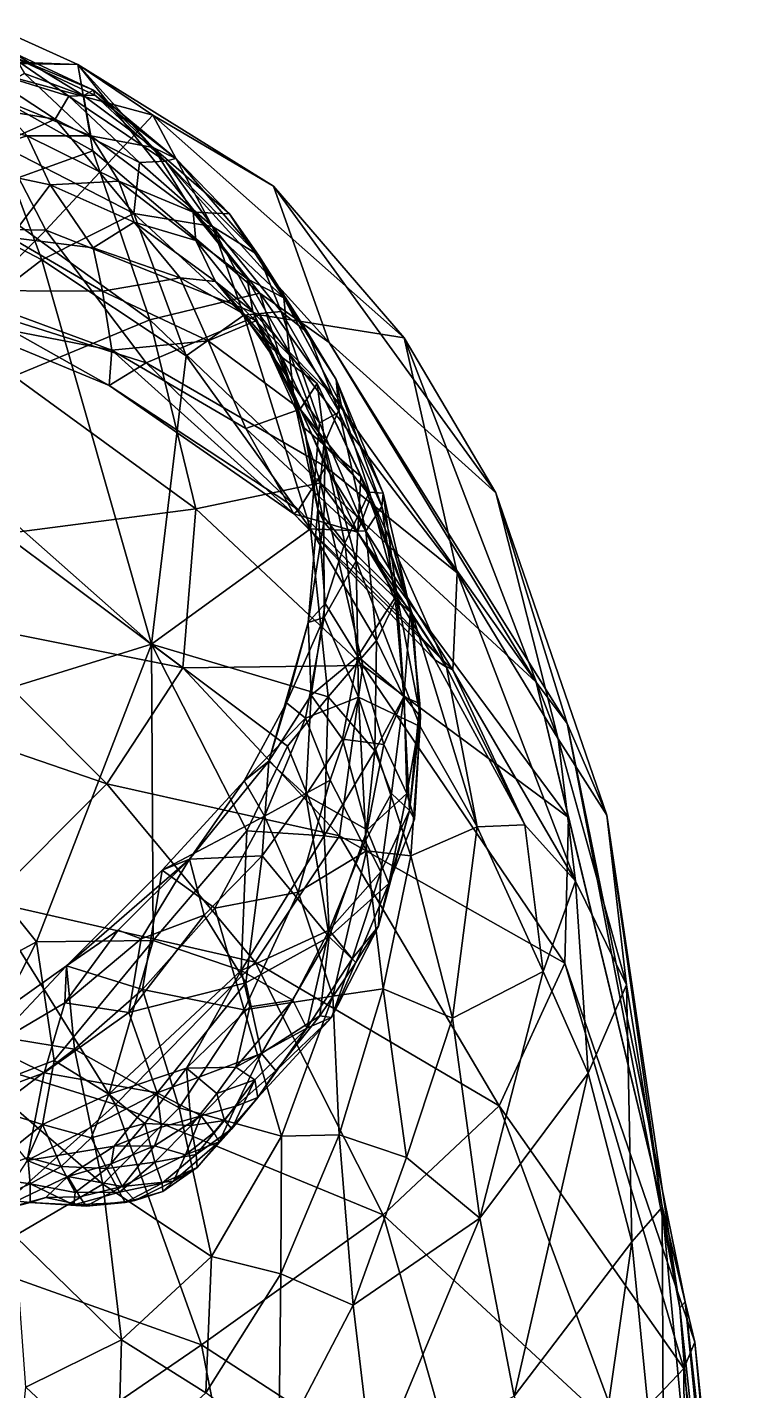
# Model space of a CAD drawing. Extents: x -1.56 to 1.56, y -5.64 to 3.99.
# Drawn here: x 0.891 to 1.415, y 2.171 to 3.162 of the extents above; entities that cross this region are included whole.
import ezdxf

# ---------------------------------------------------------------- set-up
doc = ezdxf.new("R2010")
doc.units = 0
doc.layers.add('MAMMOTH$LWO', color=1, linetype='CONTINUOUS')

msp = doc.modelspace()

# ---------------------------------------------------------------- linework, layer by layer
at = {"layer": 'MAMMOTH$LWO'}
for points in [[(0.75506, 3.21307, 3.55454), (0.9275, 3.13487, 3.71249), (0.84104, 3.136, 3.24747)], [(0.9275, 3.13487, 3.71249), (0.75506, 3.21307, 3.55454), (0.81886, 3.13887, 4.01638)], [(0.87694, 3.14211, 0.12081), (0.92093, 3.11191, 0.08622), (0.85369, 3.13254, 0.07868)], [(0.87694, 3.14211, 0.12081), (0.87982, 3.1438, 0.18789), (0.93898, 3.11613, 0.15898)], [(0.93977, 3.11252, 0.1138), (0.92093, 3.11191, 0.08622), (0.87694, 3.14211, 0.12081)], [(0.87694, 3.14211, 0.12081), (0.93898, 3.11613, 0.15898), (0.93977, 3.11252, 0.1138)], [(0.87982, 3.1438, 0.18789), (0.93166, 3.1122, 0.25289), (0.93898, 3.11613, 0.15898)], [(0.87982, 3.1438, 0.18789), (0.88865, 3.12833, 0.28364), (0.93166, 3.1122, 0.25289)], [(0.90412, 3.01449, 2.82611), (0.75221, 3.01727, 2.77108), (0.84104, 3.136, 3.24747)], [(0.81886, 3.13887, 4.01638), (0.93849, 3.0722, 4.04775), (0.9275, 3.13487, 3.71249)], [(0.81886, 3.13887, 4.01638), (0.8522, 3.04119, 4.17789), (0.93849, 3.0722, 4.04775)], [(0.85369, 3.13254, 0.07868), (0.91102, 3.0951, 0.05952), (0.82373, 3.10946, 0.04764)], [(0.84104, 3.136, 3.24747), (0.98206, 3.09806, 3.30668), (0.90412, 3.01449, 2.82611)], [(0.98206, 3.09806, 3.30668), (0.84104, 3.136, 3.24747), (0.9275, 3.13487, 3.71249)], [(0.92093, 3.11191, 0.08622), (0.91102, 3.0951, 0.05952), (0.85369, 3.13254, 0.07868)], [(0.98206, 3.09806, 3.30668), (0.9275, 3.13487, 3.71249), (1.06962, 3.0465, 3.56354)], [(1.11006, 2.93283, 3.82009), (1.06962, 3.0465, 3.56354), (0.9275, 3.13487, 3.71249)], [(0.9275, 3.13487, 3.71249), (1.05978, 2.9686, 4.04676), (1.11006, 2.93283, 3.82009)], [(0.93849, 3.0722, 4.04775), (1.05978, 2.9686, 4.04676), (0.9275, 3.13487, 3.71249)], [(0.88865, 3.12833, 0.28364), (0.86277, 3.11331, 0.38704), (0.93683, 3.08306, 0.38948)], [(0.88865, 3.12833, 0.28364), (0.93683, 3.08306, 0.38948), (0.93166, 3.1122, 0.25289)], [(0.81258, 3.10236, 0.50406), (0.89079, 3.08305, 0.51702), (0.86277, 3.11331, 0.38704)], [(0.89079, 3.08305, 0.51702), (0.93683, 3.08306, 0.38948), (0.86277, 3.11331, 0.38704)], [(0.92093, 3.11191, 0.08622), (0.97227, 3.06367, 0.07442), (0.91102, 3.0951, 0.05952)], [(0.93977, 3.11252, 0.1138), (0.99109, 3.06454, 0.10105), (0.92093, 3.11191, 0.08622)], [(0.92093, 3.11191, 0.08622), (0.99109, 3.06454, 0.10105), (0.97227, 3.06367, 0.07442)], [(0.93166, 3.1122, 0.25289), (0.98216, 3.07449, 0.23632), (0.93898, 3.11613, 0.15898)], [(0.93683, 3.08306, 0.38948), (0.98216, 3.07449, 0.23632), (0.93166, 3.1122, 0.25289)], [(0.93898, 3.11613, 0.15898), (0.99858, 3.06646, 0.14422), (0.93977, 3.11252, 0.1138)], [(0.99858, 3.06646, 0.14422), (0.93898, 3.11613, 0.15898), (0.98216, 3.07449, 0.23632)], [(0.99858, 3.06646, 0.14422), (0.99109, 3.06454, 0.10105), (0.93977, 3.11252, 0.1138)], [(0.89079, 3.08305, 0.51702), (0.81258, 3.10236, 0.50406), (0.82937, 3.06382, 0.81193)], [(0.91102, 3.0951, 0.05952), (0.86999, 3.07704, 0.03697), (0.82373, 3.10946, 0.04764)], [(0.91102, 3.0951, 0.05952), (0.96821, 3.0266, 0.05179), (0.86999, 3.07704, 0.03697)], [(0.90412, 3.01449, 2.82611), (0.98206, 3.09806, 3.30668), (1.05949, 2.95306, 2.91411)], [(0.97227, 3.06367, 0.07442), (0.96821, 3.0266, 0.05179), (0.91102, 3.0951, 0.05952)], [(1.16457, 2.93617, 3.19083), (1.05949, 2.95306, 2.91411), (0.98206, 3.09806, 3.30668)], [(0.98206, 3.09806, 3.30668), (1.06962, 3.0465, 3.56354), (1.16457, 2.93617, 3.19083)], [(0.9075, 3.04741, 0.75301), (0.89079, 3.08305, 0.51702), (0.82937, 3.06382, 0.81193)], [(0.89079, 3.08305, 0.51702), (0.95736, 3.05007, 0.52956), (0.93683, 3.08306, 0.38948)], [(0.95736, 3.05007, 0.52956), (0.89079, 3.08305, 0.51702), (0.9075, 3.04741, 0.75301)], [(0.95736, 3.05007, 0.52956), (1.01121, 3.0275, 0.38705), (0.93683, 3.08306, 0.38948)], [(0.98216, 3.07449, 0.23632), (0.93683, 3.08306, 0.38948), (1.01121, 3.0275, 0.38705)], [(0.86999, 3.07704, 0.03697), (0.90124, 2.99305, 0.02447), (0.7749, 3.05906, 0.01926)], [(0.8522, 3.04119, 4.17789), (0.97985, 2.94936, 4.21851), (0.93849, 3.0722, 4.04775)], [(0.96821, 3.0266, 0.05179), (0.90124, 2.99305, 0.02447), (0.86999, 3.07704, 0.03697)], [(0.93849, 3.0722, 4.04775), (0.97985, 2.94936, 4.21851), (1.05978, 2.9686, 4.04676)], [(0.98216, 3.07449, 0.23632), (1.03753, 3.02624, 0.20036), (0.99858, 3.06646, 0.14422)], [(1.03753, 3.02624, 0.20036), (0.98216, 3.07449, 0.23632), (1.01121, 3.0275, 0.38705)], [(0.9075, 3.04741, 0.75301), (0.82937, 3.06382, 0.81193), (0.87868, 3.00916, 1.28359)], [(1.0252, 3.01704, 0.08149), (0.96821, 3.0266, 0.05179), (0.97227, 3.06367, 0.07442)], [(1.0252, 3.01704, 0.08149), (0.97227, 3.06367, 0.07442), (0.99109, 3.06454, 0.10105)], [(0.99858, 3.06646, 0.14422), (1.05869, 2.99636, 0.13174), (0.99109, 3.06454, 0.10105)], [(1.0252, 3.01704, 0.08149), (0.99109, 3.06454, 0.10105), (1.05869, 2.99636, 0.13174)], [(1.03753, 3.02624, 0.20036), (1.05869, 2.99636, 0.13174), (0.99858, 3.06646, 0.14422)], [(0.7749, 2.89579, 0.01926), (0.7749, 3.05906, 0.01926), (0.90124, 2.99305, 0.02447)], [(0.8522, 3.04119, 4.17789), (0.8809, 2.90832, 4.3327), (0.97985, 2.94936, 4.21851)], [(0.93852, 3.00175, 1.20387), (0.9075, 3.04741, 0.75301), (0.87868, 3.00916, 1.28359)], [(0.96832, 3.0203, 0.75645), (0.95736, 3.05007, 0.52956), (0.9075, 3.04741, 0.75301)], [(0.96832, 3.0203, 0.75645), (0.9075, 3.04741, 0.75301), (0.93852, 3.00175, 1.20387)], [(1.01317, 3.00697, 0.54699), (0.95736, 3.05007, 0.52956), (0.96832, 3.0203, 0.75645)], [(0.95736, 3.05007, 0.52956), (1.01317, 3.00697, 0.54699), (1.01121, 3.0275, 0.38705)], [(1.23108, 2.82379, 3.36276), (1.16457, 2.93617, 3.19083), (1.06962, 3.0465, 3.56354)], [(1.06962, 3.0465, 3.56354), (1.11006, 2.93283, 3.82009), (1.23108, 2.82379, 3.36276)], [(0.90124, 2.99305, 0.02447), (0.96821, 3.0266, 0.05179), (1.00627, 2.92323, 0.03635)], [(1.00627, 2.92323, 0.03635), (0.96821, 3.0266, 0.05179), (1.04812, 2.95277, 0.05851)], [(1.04812, 2.95277, 0.05851), (0.96821, 3.0266, 0.05179), (1.0252, 3.01704, 0.08149)], [(1.01317, 3.00697, 0.54699), (1.05049, 2.97924, 0.43487), (1.01121, 3.0275, 0.38705)], [(1.03753, 3.02624, 0.20036), (1.01121, 3.0275, 0.38705), (1.07714, 2.96539, 0.25227)], [(1.07714, 2.96539, 0.25227), (1.01121, 3.0275, 0.38705), (1.05049, 2.97924, 0.43487)], [(1.05869, 2.99636, 0.13174), (1.03753, 3.02624, 0.20036), (1.07714, 2.96539, 0.25227)], [(0.75221, 3.01727, 2.77108), (0.90412, 3.01449, 2.82611), (0.84864, 2.95875, 2.35756)], [(0.84864, 2.95875, 2.35756), (0.90412, 3.01449, 2.82611), (0.97721, 2.91822, 2.47423)], [(1.05949, 2.95306, 2.91411), (0.97721, 2.91822, 2.47423), (0.90412, 3.01449, 2.82611)], [(1.00188, 2.97995, 1.21189), (0.96832, 3.0203, 0.75645), (0.93852, 3.00175, 1.20387)], [(1.02748, 2.9772, 0.80014), (0.96832, 3.0203, 0.75645), (1.00188, 2.97995, 1.21189)], [(1.02748, 2.9772, 0.80014), (1.01317, 3.00697, 0.54699), (0.96832, 3.0203, 0.75645)], [(1.04812, 2.95277, 0.05851), (1.0252, 3.01704, 0.08149), (1.07524, 2.9554, 0.09002)], [(1.07524, 2.9554, 0.09002), (1.0252, 3.01704, 0.08149), (1.05869, 2.99636, 0.13174)], [(0.94535, 2.97006, 1.45146), (0.87868, 3.00916, 1.28359), (0.83457, 2.97059, 1.7183)], [(0.87868, 3.00916, 1.28359), (0.94535, 2.97006, 1.45146), (0.93852, 3.00175, 1.20387)], [(1.00188, 2.97995, 1.21189), (0.93852, 3.00175, 1.20387), (0.94535, 2.97006, 1.45146)], [(1.05468, 2.95532, 0.56503), (1.01317, 3.00697, 0.54699), (1.02748, 2.9772, 0.80014)], [(1.05049, 2.97924, 0.43487), (1.01317, 3.00697, 0.54699), (1.05468, 2.95532, 0.56503)], [(0.98094, 2.71366, 0.0218), (0.7749, 2.89579, 0.01926), (0.90124, 2.99305, 0.02447)], [(0.98094, 2.71366, 0.0218), (0.90124, 2.99305, 0.02447), (1.00627, 2.92323, 0.03635)], [(1.05869, 2.99636, 0.13174), (1.07714, 2.96539, 0.25227), (1.1152, 2.90597, 0.14922)], [(1.1152, 2.90597, 0.14922), (1.09458, 2.94, 0.11541), (1.05869, 2.99636, 0.13174)], [(1.09458, 2.94, 0.11541), (1.07524, 2.9554, 0.09002), (1.05869, 2.99636, 0.13174)], [(0.94535, 2.97006, 1.45146), (1.02211, 2.93406, 1.45467), (1.00188, 2.97995, 1.21189)], [(1.05684, 2.94872, 1.22171), (1.00188, 2.97995, 1.21189), (1.02211, 2.93406, 1.45467)], [(1.05684, 2.94872, 1.22171), (1.02748, 2.9772, 0.80014), (1.00188, 2.97995, 1.21189)], [(1.07585, 2.92206, 0.98334), (1.02748, 2.9772, 0.80014), (1.05684, 2.94872, 1.22171)], [(1.07585, 2.92206, 0.98334), (1.06356, 2.93312, 0.75037), (1.02748, 2.9772, 0.80014)], [(1.06356, 2.93312, 0.75037), (1.05468, 2.95532, 0.56503), (1.02748, 2.9772, 0.80014)], [(1.05468, 2.95532, 0.56503), (1.08105, 2.92608, 0.44267), (1.05049, 2.97924, 0.43487)], [(1.07714, 2.96539, 0.25227), (1.05049, 2.97924, 0.43487), (1.08105, 2.92608, 0.44267)], [(0.95212, 2.9273, 1.74124), (0.83457, 2.97059, 1.7183), (0.83137, 2.95077, 2.02503)], [(0.83457, 2.97059, 1.7183), (0.95212, 2.9273, 1.74124), (0.94535, 2.97006, 1.45146)], [(1.02211, 2.93406, 1.45467), (0.94535, 2.97006, 1.45146), (0.95212, 2.9273, 1.74124)], [(0.97985, 2.94936, 4.21851), (1.1037, 2.83098, 4.22148), (1.05978, 2.9686, 4.04676)], [(1.26043, 2.68601, 3.95287), (1.05978, 2.9686, 4.04676), (1.1037, 2.83098, 4.22148)], [(1.11006, 2.93283, 3.82009), (1.05978, 2.9686, 4.04676), (1.26043, 2.68601, 3.95287)], [(1.07714, 2.96539, 0.25227), (1.11862, 2.88789, 0.25513), (1.1152, 2.90597, 0.14922)], [(1.07714, 2.96539, 0.25227), (1.08105, 2.92608, 0.44267), (1.11862, 2.88789, 0.25513)], [(0.9502, 2.90153, 2.04943), (0.83137, 2.95077, 2.02503), (0.84864, 2.95875, 2.35756)], [(0.84864, 2.95875, 2.35756), (0.97721, 2.91822, 2.47423), (0.9502, 2.90153, 2.04943)], [(0.97721, 2.91822, 2.47423), (1.05949, 2.95306, 2.91411), (1.10771, 2.84266, 2.60438)], [(1.09647, 2.79752, 0.04206), (1.00627, 2.92323, 0.03635), (1.04812, 2.95277, 0.05851)], [(1.1031, 2.87462, 0.06588), (1.04812, 2.95277, 0.05851), (1.07524, 2.9554, 0.09002)], [(1.09647, 2.79752, 0.04206), (1.04812, 2.95277, 0.05851), (1.1031, 2.87462, 0.06588)], [(1.08451, 2.89094, 0.58393), (1.05468, 2.95532, 0.56503), (1.06356, 2.93312, 0.75037)], [(1.08105, 2.92608, 0.44267), (1.05468, 2.95532, 0.56503), (1.08451, 2.89094, 0.58393)], [(1.20288, 2.76545, 2.72641), (1.10771, 2.84266, 2.60438), (1.05949, 2.95306, 2.91411)], [(1.05949, 2.95306, 2.91411), (1.16457, 2.93617, 3.19083), (1.20288, 2.76545, 2.72641)], [(1.11719, 2.88223, 0.095), (1.1031, 2.87462, 0.06588), (1.07524, 2.9554, 0.09002)], [(1.07524, 2.9554, 0.09002), (1.09458, 2.94, 0.11541), (1.11719, 2.88223, 0.095)], [(0.83137, 2.95077, 2.02503), (0.9502, 2.90153, 2.04943), (0.95212, 2.9273, 1.74124)], [(0.8809, 2.90832, 4.3327), (1.01325, 2.81205, 4.37252), (0.97985, 2.94936, 4.21851)], [(0.97985, 2.94936, 4.21851), (1.01325, 2.81205, 4.37252), (1.1037, 2.83098, 4.22148)], [(1.02211, 2.93406, 1.45467), (1.08895, 2.88455, 1.45888), (1.05684, 2.94872, 1.22171)], [(1.1012, 2.90303, 1.23198), (1.05684, 2.94872, 1.22171), (1.08895, 2.88455, 1.45888)], [(1.1012, 2.90303, 1.23198), (1.07585, 2.92206, 0.98334), (1.05684, 2.94872, 1.22171)], [(0.95212, 2.9273, 1.74124), (1.04946, 2.87043, 1.7169), (1.02211, 2.93406, 1.45467)], [(1.08895, 2.88455, 1.45888), (1.02211, 2.93406, 1.45467), (1.04946, 2.87043, 1.7169)], [(1.09177, 2.87096, 0.77402), (1.06356, 2.93312, 0.75037), (1.07585, 2.92206, 0.98334)], [(1.06356, 2.93312, 0.75037), (1.09177, 2.87096, 0.77402), (1.08451, 2.89094, 0.58393)], [(1.1152, 2.90597, 0.14922), (1.11719, 2.88223, 0.095), (1.09458, 2.94, 0.11541)], [(1.26043, 2.68601, 3.95287), (1.28294, 2.65612, 3.7393), (1.11006, 2.93283, 3.82009)], [(1.23108, 2.82379, 3.36276), (1.11006, 2.93283, 3.82009), (1.28294, 2.65612, 3.7393)], [(1.27634, 2.64499, 2.83394), (1.20288, 2.76545, 2.72641), (1.16457, 2.93617, 3.19083)], [(1.16457, 2.93617, 3.19083), (1.23108, 2.82379, 3.36276), (1.27634, 2.64499, 2.83394)], [(0.9502, 2.90153, 2.04943), (1.08425, 2.80833, 2.00936), (0.95212, 2.9273, 1.74124)], [(1.08425, 2.80833, 2.00936), (1.04946, 2.87043, 1.7169), (0.95212, 2.9273, 1.74124)], [(0.98094, 2.71366, 0.0218), (1.00627, 2.92323, 0.03635), (1.09647, 2.79752, 0.04206)], [(1.07585, 2.92206, 0.98334), (1.10712, 2.85791, 1.00089), (1.09177, 2.87096, 0.77402)], [(1.10712, 2.85791, 1.00089), (1.07585, 2.92206, 0.98334), (1.1012, 2.90303, 1.23198)], [(1.08451, 2.89094, 0.58393), (1.10609, 2.85865, 0.44847), (1.08105, 2.92608, 0.44267)], [(1.11862, 2.88789, 0.25513), (1.08105, 2.92608, 0.44267), (1.10609, 2.85865, 0.44847)], [(0.97721, 2.91822, 2.47423), (1.08777, 2.81134, 2.33176), (0.9502, 2.90153, 2.04943)], [(0.97721, 2.91822, 2.47423), (1.10771, 2.84266, 2.60438), (1.08777, 2.81134, 2.33176)], [(0.8809, 2.90832, 4.3327), (0.87375, 2.79387, 4.47114), (1.01325, 2.81205, 4.37252)], [(1.08895, 2.88455, 1.45888), (1.14035, 2.82067, 1.46629), (1.1012, 2.90303, 1.23198)], [(1.13291, 2.83556, 1.24055), (1.1012, 2.90303, 1.23198), (1.14035, 2.82067, 1.46629)], [(1.1012, 2.90303, 1.23198), (1.13291, 2.83556, 1.24055), (1.10712, 2.85791, 1.00089)], [(1.14819, 2.81378, 0.1062), (1.1152, 2.90597, 0.14922), (1.1492, 2.82347, 0.17547)], [(1.14819, 2.81378, 0.1062), (1.11719, 2.88223, 0.095), (1.1152, 2.90597, 0.14922)], [(1.1152, 2.90597, 0.14922), (1.11862, 2.88789, 0.25513), (1.1492, 2.82347, 0.17547)], [(0.98094, 2.71366, 0.0218), (0.7749, 2.65001, 0.01926), (0.7749, 2.89579, 0.01926)], [(1.08777, 2.81134, 2.33176), (1.08425, 2.80833, 2.00936), (0.9502, 2.90153, 2.04943)], [(1.04946, 2.87043, 1.7169), (1.13051, 2.79512, 1.72446), (1.08895, 2.88455, 1.45888)], [(1.10167, 2.81153, 0.60052), (1.08451, 2.89094, 0.58393), (1.09177, 2.87096, 0.77402)], [(1.10609, 2.85865, 0.44847), (1.08451, 2.89094, 0.58393), (1.10167, 2.81153, 0.60052)], [(1.14035, 2.82067, 1.46629), (1.08895, 2.88455, 1.45888), (1.13051, 2.79512, 1.72446)], [(1.11862, 2.88789, 0.25513), (1.10609, 2.85865, 0.44847), (1.13926, 2.82427, 0.28027)], [(1.11862, 2.88789, 0.25513), (1.13926, 2.82427, 0.28027), (1.1492, 2.82347, 0.17547)], [(1.1031, 2.87462, 0.06588), (1.13664, 2.79574, 0.066), (1.09647, 2.79752, 0.04206)], [(1.1031, 2.87462, 0.06588), (1.11719, 2.88223, 0.095), (1.13664, 2.79574, 0.066)], [(1.14819, 2.81378, 0.1062), (1.13664, 2.79574, 0.066), (1.11719, 2.88223, 0.095)], [(1.13051, 2.79512, 1.72446), (1.04946, 2.87043, 1.7169), (1.08425, 2.80833, 2.00936)], [(1.10616, 2.8026, 0.79455), (1.09177, 2.87096, 0.77402), (1.10712, 2.85791, 1.00089)], [(1.09177, 2.87096, 0.77402), (1.10616, 2.8026, 0.79455), (1.10167, 2.81153, 0.60052)], [(1.10167, 2.81153, 0.60052), (1.12149, 2.78705, 0.43614), (1.10609, 2.85865, 0.44847)], [(1.10609, 2.85865, 0.44847), (1.12149, 2.78705, 0.43614), (1.13926, 2.82427, 0.28027)], [(1.10712, 2.85791, 1.00089), (1.12966, 2.77416, 1.08135), (1.10616, 2.8026, 0.79455)], [(1.12966, 2.77416, 1.08135), (1.10712, 2.85791, 1.00089), (1.13291, 2.83556, 1.24055)], [(1.19985, 2.69477, 2.31563), (1.08777, 2.81134, 2.33176), (1.10771, 2.84266, 2.60438)], [(1.10771, 2.84266, 2.60438), (1.20288, 2.76545, 2.72641), (1.19985, 2.69477, 2.31563)], [(1.12966, 2.77416, 1.08135), (1.13291, 2.83556, 1.24055), (1.17044, 2.73528, 1.47295)], [(1.17044, 2.73528, 1.47295), (1.13291, 2.83556, 1.24055), (1.14035, 2.82067, 1.46629)], [(1.01325, 2.81205, 4.37252), (1.13436, 2.69823, 4.38658), (1.1037, 2.83098, 4.22148)], [(1.28376, 2.58772, 4.11682), (1.1037, 2.83098, 4.22148), (1.13436, 2.69823, 4.38658)], [(1.1037, 2.83098, 4.22148), (1.28376, 2.58772, 4.11682), (1.26043, 2.68601, 3.95287)], [(1.12149, 2.78705, 0.43614), (1.15914, 2.74969, 0.25346), (1.13926, 2.82427, 0.28027)], [(1.1492, 2.82347, 0.17547), (1.13926, 2.82427, 0.28027), (1.15914, 2.74969, 0.25346)], [(1.16911, 2.73797, 0.13305), (1.14819, 2.81378, 0.1062), (1.1492, 2.82347, 0.17547)], [(1.16911, 2.73797, 0.13305), (1.1492, 2.82347, 0.17547), (1.15914, 2.74969, 0.25346)], [(1.28294, 2.65612, 3.7393), (1.31171, 2.58957, 3.32961), (1.23108, 2.82379, 3.36276)], [(1.27634, 2.64499, 2.83394), (1.23108, 2.82379, 3.36276), (1.31171, 2.58957, 3.32961)], [(1.13051, 2.79512, 1.72446), (1.19522, 2.69711, 1.72316), (1.14035, 2.82067, 1.46629)], [(1.13664, 2.79574, 0.066), (1.14819, 2.81378, 0.1062), (1.15818, 2.74507, 0.07924)], [(1.17044, 2.73528, 1.47295), (1.14035, 2.82067, 1.46629), (1.19522, 2.69711, 1.72316)], [(1.16911, 2.73797, 0.13305), (1.15818, 2.74507, 0.07924), (1.14819, 2.81378, 0.1062)], [(0.87375, 2.79387, 4.47114), (1.00366, 2.69645, 4.51611), (1.01325, 2.81205, 4.37252)], [(1.01325, 2.81205, 4.37252), (1.00366, 2.69645, 4.51611), (1.13436, 2.69823, 4.38658)], [(1.08777, 2.81134, 2.33176), (1.19985, 2.69477, 2.31563), (1.08425, 2.80833, 2.00936)], [(1.08425, 2.80833, 2.00936), (1.18668, 2.70239, 2.00208), (1.13051, 2.79512, 1.72446)], [(1.19985, 2.69477, 2.31563), (1.18668, 2.70239, 2.00208), (1.08425, 2.80833, 2.00936)], [(1.09472, 2.72949, 0.62999), (1.10167, 2.81153, 0.60052), (1.10616, 2.8026, 0.79455)], [(1.10708, 2.74324, 0.52642), (1.10167, 2.81153, 0.60052), (1.09472, 2.72949, 0.62999)], [(1.12149, 2.78705, 0.43614), (1.10167, 2.81153, 0.60052), (1.10708, 2.74324, 0.52642)], [(0.87375, 2.79387, 4.47114), (0.8297, 2.73129, 4.58878), (1.00366, 2.69645, 4.51611)], [(1.10935, 2.67552, 0.03543), (0.98094, 2.71366, 0.0218), (1.09647, 2.79752, 0.04206)], [(1.10616, 2.8026, 0.79455), (1.10645, 2.73314, 0.81835), (1.09472, 2.72949, 0.62999)], [(1.10935, 2.67552, 0.03543), (1.09647, 2.79752, 0.04206), (1.14434, 2.71644, 0.05372)], [(1.09647, 2.79752, 0.04206), (1.13664, 2.79574, 0.066), (1.14434, 2.71644, 0.05372)], [(1.10645, 2.73314, 0.81835), (1.10616, 2.8026, 0.79455), (1.12966, 2.77416, 1.08135)], [(1.19522, 2.69711, 1.72316), (1.13051, 2.79512, 1.72446), (1.18668, 2.70239, 2.00208)], [(1.14434, 2.71644, 0.05372), (1.13664, 2.79574, 0.066), (1.15818, 2.74507, 0.07924)], [(1.12149, 2.78705, 0.43614), (1.10708, 2.74324, 0.52642), (1.13086, 2.70476, 0.40589)], [(1.12149, 2.78705, 0.43614), (1.13086, 2.70476, 0.40589), (1.15914, 2.74969, 0.25346)], [(1.12966, 2.77416, 1.08135), (1.13134, 2.6753, 1.11371), (1.10645, 2.73314, 0.81835)], [(1.17617, 2.65387, 1.47441), (1.12966, 2.77416, 1.08135), (1.17044, 2.73528, 1.47295)], [(1.13134, 2.6753, 1.11371), (1.12966, 2.77416, 1.08135), (1.17617, 2.65387, 1.47441)], [(1.28901, 2.54148, 2.32798), (1.19985, 2.69477, 2.31563), (1.20288, 2.76545, 2.72641)], [(1.20288, 2.76545, 2.72641), (1.27634, 2.64499, 2.83394), (1.28901, 2.54148, 2.32798)], [(1.13086, 2.70476, 0.40589), (1.16449, 2.67553, 0.28459), (1.15914, 2.74969, 0.25346)], [(1.16431, 2.67555, 0.08563), (1.14434, 2.71644, 0.05372), (1.15818, 2.74507, 0.07924)], [(1.15818, 2.74507, 0.07924), (1.16911, 2.73797, 0.13305), (1.16431, 2.67555, 0.08563)], [(1.17639, 2.66102, 0.19296), (1.16911, 2.73797, 0.13305), (1.15914, 2.74969, 0.25346)], [(1.16449, 2.67553, 0.28459), (1.17639, 2.66102, 0.19296), (1.15914, 2.74969, 0.25346)], [(1.10708, 2.74324, 0.52642), (1.09472, 2.72949, 0.62999), (1.09687, 2.67671, 0.52192)], [(1.10708, 2.74324, 0.52642), (1.09687, 2.67671, 0.52192), (1.13086, 2.70476, 0.40589)], [(1.16911, 2.73797, 0.13305), (1.17592, 2.67053, 0.13272), (1.16431, 2.67555, 0.08563)], [(1.16911, 2.73797, 0.13305), (1.17639, 2.66102, 0.19296), (1.17592, 2.67053, 0.13272)], [(1.21744, 2.5811, 1.72817), (1.17044, 2.73528, 1.47295), (1.19522, 2.69711, 1.72316)], [(1.17617, 2.65387, 1.47441), (1.17044, 2.73528, 1.47295), (1.21744, 2.5811, 1.72817)], [(0.94866, 2.61224, 4.63265), (0.8297, 2.73129, 4.58878), (0.7628, 2.67584, 4.68062)], [(0.8297, 2.73129, 4.58878), (0.94866, 2.61224, 4.63265), (1.00366, 2.69645, 4.51611)], [(1.06619, 2.62872, 0.57154), (1.09472, 2.72949, 0.62999), (1.07905, 2.67112, 0.65528)], [(1.09687, 2.67671, 0.52192), (1.09472, 2.72949, 0.62999), (1.06619, 2.62872, 0.57154)], [(1.07905, 2.67112, 0.65528), (1.09472, 2.72949, 0.62999), (1.10645, 2.73314, 0.81835)], [(1.10645, 2.73314, 0.81835), (1.09285, 2.66, 0.83876), (1.07905, 2.67112, 0.65528)], [(1.09285, 2.66, 0.83876), (1.10645, 2.73314, 0.81835), (1.13134, 2.6753, 1.11371)], [(1.10935, 2.67552, 0.03543), (1.14434, 2.71644, 0.05372), (1.14319, 2.63618, 0.05349)], [(1.14319, 2.63618, 0.05349), (1.14434, 2.71644, 0.05372), (1.16431, 2.67555, 0.08563)], [(0.7749, 2.65001, 0.01926), (0.98094, 2.71366, 0.0218), (0.89736, 2.49761, 0.01801)], [(0.98094, 2.71366, 0.0218), (0.98215, 2.49854, 0.02223), (0.89736, 2.49761, 0.01801)], [(1.07969, 2.63969, 0.02732), (0.98094, 2.71366, 0.0218), (1.10935, 2.67552, 0.03543)], [(0.98094, 2.71366, 0.0218), (1.0503, 2.57818, 0.02665), (0.98215, 2.49854, 0.02223)], [(0.98094, 2.71366, 0.0218), (1.07969, 2.63969, 0.02732), (1.0503, 2.57818, 0.02665)], [(1.09687, 2.67671, 0.52192), (1.11977, 2.64461, 0.42893), (1.13086, 2.70476, 0.40589)], [(1.13086, 2.70476, 0.40589), (1.11977, 2.64461, 0.42893), (1.14968, 2.64075, 0.3411)], [(1.13086, 2.70476, 0.40589), (1.14968, 2.64075, 0.3411), (1.16449, 2.67553, 0.28459)], [(1.00366, 2.69645, 4.51611), (0.94866, 2.61224, 4.63265), (1.11752, 2.57453, 4.53363)], [(1.00366, 2.69645, 4.51611), (1.11752, 2.57453, 4.53363), (1.13436, 2.69823, 4.38658)], [(1.28119, 2.48211, 4.29823), (1.13436, 2.69823, 4.38658), (1.11752, 2.57453, 4.53363)], [(1.13436, 2.69823, 4.38658), (1.28119, 2.48211, 4.29823), (1.28376, 2.58772, 4.11682)], [(1.18668, 2.70239, 2.00208), (1.25224, 2.58238, 2.00761), (1.19522, 2.69711, 1.72316)], [(1.25224, 2.58238, 2.00761), (1.18668, 2.70239, 2.00208), (1.19985, 2.69477, 2.31563)], [(1.21744, 2.5811, 1.72817), (1.19522, 2.69711, 1.72316), (1.25224, 2.58238, 2.00761)], [(1.19985, 2.69477, 2.31563), (1.28901, 2.54148, 2.32798), (1.25224, 2.58238, 2.00761)], [(1.36849, 2.23595, 3.80801), (1.26043, 2.68601, 3.95287), (1.28376, 2.58772, 4.11682)], [(1.28294, 2.65612, 3.7393), (1.26043, 2.68601, 3.95287), (1.36849, 2.23595, 3.80801)], [(0.7628, 2.67584, 4.68062), (0.8631, 2.52687, 4.74046), (0.94866, 2.61224, 4.63265)], [(1.06619, 2.62872, 0.57154), (1.09299, 2.60396, 0.46773), (1.09687, 2.67671, 0.52192)], [(1.10633, 2.57458, 0.04003), (1.07969, 2.63969, 0.02732), (1.10935, 2.67552, 0.03543)], [(1.13134, 2.6753, 1.11371), (1.1107, 2.61493, 1.04971), (1.09285, 2.66, 0.83876)], [(1.09687, 2.67671, 0.52192), (1.09299, 2.60396, 0.46773), (1.11977, 2.64461, 0.42893)], [(1.10633, 2.57458, 0.04003), (1.10935, 2.67552, 0.03543), (1.14319, 2.63618, 0.05349)], [(1.13134, 2.6753, 1.11371), (1.13706, 2.56367, 1.27836), (1.1107, 2.61493, 1.04971)], [(1.16935, 2.56004, 1.49219), (1.13134, 2.6753, 1.11371), (1.17617, 2.65387, 1.47441)], [(1.13706, 2.56367, 1.27836), (1.13134, 2.6753, 1.11371), (1.16935, 2.56004, 1.49219)], [(1.15521, 2.6052, 0.08129), (1.14319, 2.63618, 0.05349), (1.16431, 2.67555, 0.08563)], [(1.14968, 2.64075, 0.3411), (1.16644, 2.6053, 0.25805), (1.16449, 2.67553, 0.28459)], [(1.15521, 2.6052, 0.08129), (1.16431, 2.67555, 0.08563), (1.16829, 2.59281, 0.14156)], [(1.16829, 2.59281, 0.14156), (1.16431, 2.67555, 0.08563), (1.17592, 2.67053, 0.13272)], [(1.16449, 2.67553, 0.28459), (1.16644, 2.6053, 0.25805), (1.17639, 2.66102, 0.19296)], [(1.04833, 2.61441, 0.6655), (1.07905, 2.67112, 0.65528), (1.09285, 2.66, 0.83876)], [(1.07905, 2.67112, 0.65528), (1.04833, 2.61441, 0.6655), (1.06619, 2.62872, 0.57154)], [(1.16829, 2.59281, 0.14156), (1.17592, 2.67053, 0.13272), (1.17639, 2.66102, 0.19296)], [(1.09285, 2.66, 0.83876), (1.06303, 2.58881, 0.86148), (1.04833, 2.61441, 0.6655)], [(1.06303, 2.58881, 0.86148), (1.09285, 2.66, 0.83876), (1.1107, 2.61493, 1.04971)], [(1.17639, 2.66102, 0.19296), (1.16644, 2.6053, 0.25805), (1.17207, 2.58657, 0.20112)], [(1.17207, 2.58657, 0.20112), (1.16829, 2.59281, 0.14156), (1.17639, 2.66102, 0.19296)], [(1.36849, 2.23595, 3.80801), (1.36467, 2.2316, 3.62824), (1.28294, 2.65612, 3.7393)], [(1.31171, 2.58957, 3.32961), (1.28294, 2.65612, 3.7393), (1.36467, 2.2316, 3.62824)], [(0.81598, 2.45351, 0.01926), (0.7749, 2.65001, 0.01926), (0.89736, 2.49761, 0.01801)], [(1.11977, 2.64461, 0.42893), (1.09299, 2.60396, 0.46773), (1.13761, 2.5788, 0.3308)], [(1.11977, 2.64461, 0.42893), (1.13761, 2.5788, 0.3308), (1.14968, 2.64075, 0.3411)], [(1.16935, 2.56004, 1.49219), (1.17617, 2.65387, 1.47441), (1.21744, 2.5811, 1.72817)], [(1.28901, 2.54148, 2.32798), (1.27634, 2.64499, 2.83394), (1.32585, 2.46635, 2.81187)], [(1.31171, 2.58957, 3.32961), (1.32585, 2.46635, 2.81187), (1.27634, 2.64499, 2.83394)], [(1.0503, 2.57818, 0.02665), (1.07969, 2.63969, 0.02732), (1.10633, 2.57458, 0.04003)], [(1.10633, 2.57458, 0.04003), (1.14319, 2.63618, 0.05349), (1.13606, 2.57068, 0.06249)], [(1.13606, 2.57068, 0.06249), (1.14319, 2.63618, 0.05349), (1.15521, 2.6052, 0.08129)], [(1.13761, 2.5788, 0.3308), (1.16644, 2.6053, 0.25805), (1.14968, 2.64075, 0.3411)], [(1.06133, 2.56, 0.48625), (1.06619, 2.62872, 0.57154), (1.00856, 2.55753, 0.58765)], [(1.06619, 2.62872, 0.57154), (1.04833, 2.61441, 0.6655), (1.00856, 2.55753, 0.58765)], [(1.06619, 2.62872, 0.57154), (1.06133, 2.56, 0.48625), (1.09299, 2.60396, 0.46773)], [(1.1107, 2.61493, 1.04971), (1.08746, 2.53363, 1.08523), (1.06303, 2.58881, 0.86148)], [(1.08746, 2.53363, 1.08523), (1.1107, 2.61493, 1.04971), (1.13706, 2.56367, 1.27836)], [(1.05637, 2.48283, 4.65616), (0.94866, 2.61224, 4.63265), (0.8631, 2.52687, 4.74046)], [(0.94866, 2.61224, 4.63265), (1.05637, 2.48283, 4.65616), (1.11752, 2.57453, 4.53363)], [(0.98866, 2.54966, 0.70327), (1.04833, 2.61441, 0.6655), (1.06303, 2.58881, 0.86148)], [(1.00856, 2.55753, 0.58765), (1.04833, 2.61441, 0.6655), (0.98866, 2.54966, 0.70327)], [(1.13606, 2.57068, 0.06249), (1.15521, 2.6052, 0.08129), (1.14751, 2.54837, 0.09794)], [(1.13761, 2.5788, 0.3308), (1.15342, 2.53979, 0.22503), (1.16644, 2.6053, 0.25805)], [(1.15521, 2.6052, 0.08129), (1.16829, 2.59281, 0.14156), (1.14751, 2.54837, 0.09794)], [(1.16644, 2.6053, 0.25805), (1.15342, 2.53979, 0.22503), (1.17207, 2.58657, 0.20112)], [(1.09299, 2.60396, 0.46773), (1.06133, 2.56, 0.48625), (1.1101, 2.50108, 0.31208)], [(1.09299, 2.60396, 0.46773), (1.1101, 2.50108, 0.31208), (1.13761, 2.5788, 0.3308)], [(1.06303, 2.58881, 0.86148), (1.02706, 2.52195, 0.89889), (0.98866, 2.54966, 0.70327)], [(1.02706, 2.52195, 0.89889), (1.06303, 2.58881, 0.86148), (1.08746, 2.53363, 1.08523)], [(1.14751, 2.54837, 0.09794), (1.16829, 2.59281, 0.14156), (1.14588, 2.50889, 0.16086)], [(1.14588, 2.50889, 0.16086), (1.16829, 2.59281, 0.14156), (1.15342, 2.53979, 0.22503)], [(1.15342, 2.53979, 0.22503), (1.16829, 2.59281, 0.14156), (1.17207, 2.58657, 0.20112)], [(1.37554, 2.20655, 3.94754), (1.28376, 2.58772, 4.11682), (1.28119, 2.48211, 4.29823)], [(1.28376, 2.58772, 4.11682), (1.37554, 2.20655, 3.94754), (1.36849, 2.23595, 3.80801)], [(1.36467, 2.2316, 3.62824), (1.35182, 2.30471, 3.28452), (1.31171, 2.58957, 3.32961)], [(1.32585, 2.46635, 2.81187), (1.31171, 2.58957, 3.32961), (1.35182, 2.30471, 3.28452)], [(0.98215, 2.49854, 0.02223), (1.0503, 2.57818, 0.02665), (1.0462, 2.4767, 0.03412)], [(1.0462, 2.4767, 0.03412), (1.0503, 2.57818, 0.02665), (1.10633, 2.57458, 0.04003)], [(1.13761, 2.5788, 0.3308), (1.1101, 2.50108, 0.31208), (1.15342, 2.53979, 0.22503)], [(1.19949, 2.44209, 1.75314), (1.16935, 2.56004, 1.49219), (1.21744, 2.5811, 1.72817)], [(1.19949, 2.44209, 1.75314), (1.21744, 2.5811, 1.72817), (1.26544, 2.47589, 2.01334)], [(1.26544, 2.47589, 2.01334), (1.21744, 2.5811, 1.72817), (1.25224, 2.58238, 2.00761)], [(1.26544, 2.47589, 2.01334), (1.25224, 2.58238, 2.00761), (1.28901, 2.54148, 2.32798)], [(1.0462, 2.4767, 0.03412), (1.10633, 2.57458, 0.04003), (1.11, 2.50586, 0.06576)], [(1.23354, 2.37826, 4.48241), (1.11752, 2.57453, 4.53363), (1.05637, 2.48283, 4.65616)], [(1.11, 2.50586, 0.06576), (1.10633, 2.57458, 0.04003), (1.13606, 2.57068, 0.06249)], [(1.11, 2.50586, 0.06576), (1.13606, 2.57068, 0.06249), (1.14751, 2.54837, 0.09794)], [(1.11752, 2.57453, 4.53363), (1.23354, 2.37826, 4.48241), (1.28119, 2.48211, 4.29823)], [(0.98866, 2.54966, 0.70327), (0.91923, 2.48001, 0.70789), (1.00856, 2.55753, 0.58765)], [(1.00856, 2.55753, 0.58765), (0.91923, 2.48001, 0.70789), (0.95687, 2.50587, 0.59339)], [(0.97358, 2.49962, 0.53886), (1.00856, 2.55753, 0.58765), (0.95687, 2.50587, 0.59339)], [(1.00856, 2.55753, 0.58765), (0.97358, 2.49962, 0.53886), (1.01926, 2.51692, 0.49371)], [(1.00856, 2.55753, 0.58765), (1.01926, 2.51692, 0.49371), (1.06133, 2.56, 0.48625)], [(1.04939, 2.46771, 0.3711), (1.06133, 2.56, 0.48625), (1.01926, 2.51692, 0.49371)], [(1.1101, 2.50108, 0.31208), (1.06133, 2.56, 0.48625), (1.04939, 2.46771, 0.3711)], [(1.13706, 2.56367, 1.27836), (1.1127, 2.45802, 1.31364), (1.08746, 2.53363, 1.08523)], [(1.1127, 2.45802, 1.31364), (1.13706, 2.56367, 1.27836), (1.1492, 2.4634, 1.50693)], [(1.1492, 2.4634, 1.50693), (1.13706, 2.56367, 1.27836), (1.16935, 2.56004, 1.49219)], [(1.1492, 2.4634, 1.50693), (1.16935, 2.56004, 1.49219), (1.19949, 2.44209, 1.75314)], [(0.91923, 2.48001, 0.70789), (0.98866, 2.54966, 0.70327), (0.97449, 2.46298, 0.92073)], [(1.02706, 2.52195, 0.89889), (0.97449, 2.46298, 0.92073), (0.98866, 2.54966, 0.70327)], [(1.11, 2.50586, 0.06576), (1.14751, 2.54837, 0.09794), (1.12668, 2.48522, 0.11305)], [(1.12668, 2.48522, 0.11305), (1.14751, 2.54837, 0.09794), (1.14588, 2.50889, 0.16086)], [(1.15342, 2.53979, 0.22503), (1.1101, 2.50108, 0.31208), (1.1293, 2.48253, 0.21353)], [(1.14588, 2.50889, 0.16086), (1.15342, 2.53979, 0.22503), (1.1293, 2.48253, 0.21353)], [(1.29811, 2.40205, 2.32498), (1.26544, 2.47589, 2.01334), (1.28901, 2.54148, 2.32798)], [(1.32585, 2.46635, 2.81187), (1.29811, 2.40205, 2.32498), (1.28901, 2.54148, 2.32798)], [(0.95485, 2.37932, 4.79737), (0.8631, 2.52687, 4.74046), (0.76407, 2.43868, 4.84449)], [(0.8631, 2.52687, 4.74046), (0.95485, 2.37932, 4.79737), (1.05637, 2.48283, 4.65616)], [(1.08746, 2.53363, 1.08523), (1.04834, 2.44813, 1.1237), (1.02706, 2.52195, 0.89889)], [(1.04834, 2.44813, 1.1237), (1.08746, 2.53363, 1.08523), (1.1127, 2.45802, 1.31364)], [(1.01926, 2.51692, 0.49371), (0.97358, 2.49962, 0.53886), (0.96461, 2.44615, 0.45485)], [(0.96461, 2.44615, 0.45485), (1.04939, 2.46771, 0.3711), (1.01926, 2.51692, 0.49371)], [(0.97449, 2.46298, 0.92073), (1.02706, 2.52195, 0.89889), (1.04834, 2.44813, 1.1237)], [(1.12668, 2.48522, 0.11305), (1.14588, 2.50889, 0.16086), (1.11161, 2.44259, 0.16441)], [(1.14588, 2.50889, 0.16086), (1.1293, 2.48253, 0.21353), (1.11161, 2.44259, 0.16441)], [(0.81598, 2.45351, 0.01926), (0.89736, 2.49761, 0.01801), (0.83934, 2.38415, 0.02868)], [(0.83934, 2.38415, 0.02868), (0.89736, 2.49761, 0.01801), (0.9102, 2.4114, 0.0224)], [(0.9102, 2.4114, 0.0224), (0.89736, 2.49761, 0.01801), (0.98215, 2.49854, 0.02223)], [(0.9102, 2.4114, 0.0224), (0.98215, 2.49854, 0.02223), (0.94988, 2.38695, 0.03069)], [(0.91923, 2.48001, 0.70789), (0.91795, 2.4532, 0.54896), (0.95687, 2.50587, 0.59339)], [(0.95687, 2.50587, 0.59339), (0.91795, 2.4532, 0.54896), (0.97358, 2.49962, 0.53886)], [(0.97358, 2.49962, 0.53886), (0.91795, 2.4532, 0.54896), (0.96461, 2.44615, 0.45485)], [(0.98215, 2.49854, 0.02223), (1.0462, 2.4767, 0.03412), (0.94988, 2.38695, 0.03069)], [(1.11, 2.50586, 0.06576), (1.08364, 2.45521, 0.05277), (1.0462, 2.4767, 0.03412)], [(1.06091, 2.4163, 0.26259), (1.1101, 2.50108, 0.31208), (1.04939, 2.46771, 0.3711)], [(1.1101, 2.50108, 0.31208), (1.06091, 2.4163, 0.26259), (1.10313, 2.44384, 0.22899)], [(1.11, 2.50586, 0.06576), (1.09379, 2.43485, 0.09492), (1.08364, 2.45521, 0.05277)], [(1.11, 2.50586, 0.06576), (1.12668, 2.48522, 0.11305), (1.09379, 2.43485, 0.09492)], [(1.1293, 2.48253, 0.21353), (1.1101, 2.50108, 0.31208), (1.10313, 2.44384, 0.22899)], [(0.85107, 2.43162, 0.73078), (0.91923, 2.48001, 0.70789), (0.92512, 2.41958, 0.93783)], [(0.86396, 2.42155, 0.56796), (0.91923, 2.48001, 0.70789), (0.85107, 2.43162, 0.73078)], [(0.91923, 2.48001, 0.70789), (0.86396, 2.42155, 0.56796), (0.91795, 2.4532, 0.54896)], [(0.97449, 2.46298, 0.92073), (0.92512, 2.41958, 0.93783), (0.91923, 2.48001, 0.70789)], [(0.94988, 2.38695, 0.03069), (1.0462, 2.4767, 0.03412), (1.0063, 2.40569, 0.03918)], [(1.05637, 2.48283, 4.65616), (0.95485, 2.37932, 4.79737), (1.1493, 2.29919, 4.65136)], [(1.05229, 2.45029, 0.03781), (1.0063, 2.40569, 0.03918), (1.0462, 2.4767, 0.03412)], [(1.08364, 2.45521, 0.05277), (1.05229, 2.45029, 0.03781), (1.0462, 2.4767, 0.03412)], [(1.05637, 2.48283, 4.65616), (1.1493, 2.29919, 4.65136), (1.23354, 2.37826, 4.48241)], [(1.12668, 2.48522, 0.11305), (1.11161, 2.44259, 0.16441), (1.09379, 2.43485, 0.09492)], [(1.11161, 2.44259, 0.16441), (1.1293, 2.48253, 0.21353), (1.10313, 2.44384, 0.22899)], [(1.36749, 2.18766, 4.15061), (1.28119, 2.48211, 4.29823), (1.23354, 2.37826, 4.48241)], [(1.28119, 2.48211, 4.29823), (1.36749, 2.18766, 4.15061), (1.37554, 2.20655, 3.94754)], [(0.98502, 2.38789, 0.32038), (1.04939, 2.46771, 0.3711), (0.96461, 2.44615, 0.45485)], [(0.98502, 2.38789, 0.32038), (1.06091, 2.4163, 0.26259), (1.04939, 2.46771, 0.3711)], [(1.21942, 2.29676, 2.02109), (1.19949, 2.44209, 1.75314), (1.26544, 2.47589, 2.01334)], [(1.21942, 2.29676, 2.02109), (1.26544, 2.47589, 2.01334), (1.29811, 2.40205, 2.32498)], [(1.32994, 2.27953, 2.80449), (1.29811, 2.40205, 2.32498), (1.32585, 2.46635, 2.81187)], [(1.35182, 2.30471, 3.28452), (1.32994, 2.27953, 2.80449), (1.32585, 2.46635, 2.81187)], [(0.92512, 2.41958, 0.93783), (0.97449, 2.46298, 0.92073), (1.00099, 2.3768, 1.16029)], [(1.04834, 2.44813, 1.1237), (1.00099, 2.3768, 1.16029), (0.97449, 2.46298, 0.92073)], [(1.1127, 2.45802, 1.31364), (1.07533, 2.35637, 1.35733), (1.04834, 2.44813, 1.1237)], [(1.07533, 2.35637, 1.35733), (1.1127, 2.45802, 1.31364), (1.11738, 2.35729, 1.5298)], [(1.1492, 2.4634, 1.50693), (1.11738, 2.35729, 1.5298), (1.1127, 2.45802, 1.31364)], [(1.11738, 2.35729, 1.5298), (1.1492, 2.4634, 1.50693), (1.16609, 2.34089, 1.7526)], [(1.16609, 2.34089, 1.7526), (1.1492, 2.4634, 1.50693), (1.19949, 2.44209, 1.75314)], [(0.91795, 2.4532, 0.54896), (0.86396, 2.42155, 0.56796), (0.903, 2.40224, 0.45619)], [(0.96461, 2.44615, 0.45485), (0.91795, 2.4532, 0.54896), (0.903, 2.40224, 0.45619)], [(1.00099, 2.3768, 1.16029), (1.04834, 2.44813, 1.1237), (1.07533, 2.35637, 1.35733)], [(1.05229, 2.45029, 0.03781), (1.04224, 2.40646, 0.05548), (1.0063, 2.40569, 0.03918)], [(1.05229, 2.45029, 0.03781), (1.08364, 2.45521, 0.05277), (1.04224, 2.40646, 0.05548)], [(1.04224, 2.40646, 0.05548), (1.08364, 2.45521, 0.05277), (1.09379, 2.43485, 0.09492)], [(0.76407, 2.43868, 4.84449), (0.83302, 2.27041, 4.92907), (0.95485, 2.37932, 4.79737)], [(0.903, 2.40224, 0.45619), (0.98502, 2.38789, 0.32038), (0.96461, 2.44615, 0.45485)], [(1.05809, 2.38432, 0.15876), (1.11161, 2.44259, 0.16441), (1.07133, 2.40384, 0.20675)], [(1.05809, 2.38432, 0.15876), (1.09379, 2.43485, 0.09492), (1.11161, 2.44259, 0.16441)], [(1.10313, 2.44384, 0.22899), (1.06091, 2.4163, 0.26259), (1.07133, 2.40384, 0.20675)], [(1.07133, 2.40384, 0.20675), (1.11161, 2.44259, 0.16441), (1.10313, 2.44384, 0.22899)], [(1.16609, 2.34089, 1.7526), (1.19949, 2.44209, 1.75314), (1.21942, 2.29676, 2.02109)], [(0.92512, 2.41958, 0.93783), (0.87561, 2.38209, 0.9507), (0.85107, 2.43162, 0.73078)], [(1.04224, 2.40646, 0.05548), (1.09379, 2.43485, 0.09492), (1.05607, 2.39726, 0.09249)], [(1.05607, 2.39726, 0.09249), (1.09379, 2.43485, 0.09492), (1.05809, 2.38432, 0.15876)], [(0.903, 2.40224, 0.45619), (0.86396, 2.42155, 0.56796), (0.85328, 2.38403, 0.47583)], [(0.87561, 2.38209, 0.9507), (0.92512, 2.41958, 0.93783), (0.94564, 2.32144, 1.18238)], [(1.00099, 2.3768, 1.16029), (0.94564, 2.32144, 1.18238), (0.92512, 2.41958, 0.93783)], [(0.83934, 2.38415, 0.02868), (0.9102, 2.4114, 0.0224), (0.9019, 2.36491, 0.03832)], [(0.9019, 2.36491, 0.03832), (0.9102, 2.4114, 0.0224), (0.94988, 2.38695, 0.03069)], [(1.06091, 2.4163, 0.26259), (0.98502, 2.38789, 0.32038), (1.01712, 2.37112, 0.25545)], [(1.04222, 2.37813, 0.2102), (1.06091, 2.4163, 0.26259), (1.01712, 2.37112, 0.25545)], [(1.07133, 2.40384, 0.20675), (1.06091, 2.4163, 0.26259), (1.04222, 2.37813, 0.2102)], [(0.85328, 2.38403, 0.47583), (0.89073, 2.33865, 0.31256), (0.903, 2.40224, 0.45619)], [(0.903, 2.40224, 0.45619), (0.89073, 2.33865, 0.31256), (0.98502, 2.38789, 0.32038)], [(1.0063, 2.40569, 0.03918), (0.97609, 2.36541, 0.04132), (0.94988, 2.38695, 0.03069)], [(0.97609, 2.36541, 0.04132), (1.0063, 2.40569, 0.03918), (1.00968, 2.36412, 0.057)], [(1.0063, 2.40569, 0.03918), (1.04224, 2.40646, 0.05548), (1.02845, 2.3872, 0.05861)], [(1.0063, 2.40569, 0.03918), (1.02845, 2.3872, 0.05861), (1.00968, 2.36412, 0.057)], [(1.04224, 2.40646, 0.05548), (1.05607, 2.39726, 0.09249), (1.02845, 2.3872, 0.05861)], [(1.03402, 2.3677, 0.08464), (1.02845, 2.3872, 0.05861), (1.05607, 2.39726, 0.09249)], [(1.03928, 2.36175, 0.12759), (1.03402, 2.3677, 0.08464), (1.05607, 2.39726, 0.09249)], [(1.05809, 2.38432, 0.15876), (1.03928, 2.36175, 0.12759), (1.05607, 2.39726, 0.09249)], [(1.07133, 2.40384, 0.20675), (1.04222, 2.37813, 0.2102), (1.05809, 2.38432, 0.15876)], [(1.24426, 2.16755, 2.35514), (1.21942, 2.29676, 2.02109), (1.29811, 2.40205, 2.32498)], [(1.24426, 2.16755, 2.35514), (1.29811, 2.40205, 2.32498), (1.32994, 2.27953, 2.80449)], [(0.98502, 2.38789, 0.32038), (0.89073, 2.33865, 0.31256), (0.95382, 2.34901, 0.28579)], [(0.9883, 2.36293, 0.28297), (0.98502, 2.38789, 0.32038), (0.95382, 2.34901, 0.28579)], [(0.9883, 2.36293, 0.28297), (1.01712, 2.37112, 0.25545), (0.98502, 2.38789, 0.32038)], [(1.02845, 2.3872, 0.05861), (1.03402, 2.3677, 0.08464), (1.00968, 2.36412, 0.057)], [(0.95485, 2.37932, 4.79737), (0.83302, 2.27041, 4.92907), (1.01736, 2.20464, 4.82296)], [(0.83934, 2.38415, 0.02868), (0.9019, 2.36491, 0.03832), (0.8551, 2.32731, 0.054)], [(0.94564, 2.32144, 1.18238), (0.88171, 2.28399, 1.18653), (0.87561, 2.38209, 0.9507)], [(0.94988, 2.38695, 0.03069), (0.93708, 2.3552, 0.03907), (0.9019, 2.36491, 0.03832)], [(0.97609, 2.36541, 0.04132), (0.93708, 2.3552, 0.03907), (0.94988, 2.38695, 0.03069)], [(0.95485, 2.37932, 4.79737), (1.01736, 2.20464, 4.82296), (1.1493, 2.29919, 4.65136)], [(1.01712, 2.37112, 0.25545), (1.02634, 2.35909, 0.22143), (1.04222, 2.37813, 0.2102)], [(1.04222, 2.37813, 0.2102), (1.02634, 2.35909, 0.22143), (1.03016, 2.35223, 0.18424)], [(1.04222, 2.37813, 0.2102), (1.03016, 2.35223, 0.18424), (1.05809, 2.38432, 0.15876)], [(1.05809, 2.38432, 0.15876), (1.03016, 2.35223, 0.18424), (1.03928, 2.36175, 0.12759)], [(1.32173, 2.13924, 4.40176), (1.23354, 2.37826, 4.48241), (1.1493, 2.29919, 4.65136)], [(1.23354, 2.37826, 4.48241), (1.32173, 2.13924, 4.40176), (1.36749, 2.18766, 4.15061)], [(0.94564, 2.32144, 1.18238), (1.00099, 2.3768, 1.16029), (1.02444, 2.26894, 1.3978)], [(0.9883, 2.36293, 0.28297), (0.98317, 2.34923, 0.26871), (1.01712, 2.37112, 0.25545)], [(0.98317, 2.34923, 0.26871), (1.00574, 2.34275, 0.22909), (1.01712, 2.37112, 0.25545)], [(1.07533, 2.35637, 1.35733), (1.02444, 2.26894, 1.3978), (1.00099, 2.3768, 1.16029)], [(1.02634, 2.35909, 0.22143), (1.01712, 2.37112, 0.25545), (1.00574, 2.34275, 0.22909)], [(1.01347, 2.34291, 0.09043), (1.00968, 2.36412, 0.057), (1.03402, 2.3677, 0.08464)], [(1.03928, 2.36175, 0.12759), (1.01347, 2.34291, 0.09043), (1.03402, 2.3677, 0.08464)], [(0.8551, 2.32731, 0.054), (0.9019, 2.36491, 0.03832), (0.89122, 2.34086, 0.05639)], [(0.89122, 2.34086, 0.05639), (0.9019, 2.36491, 0.03832), (0.91542, 2.33431, 0.05419)], [(0.91542, 2.33431, 0.05419), (0.9019, 2.36491, 0.03832), (0.93708, 2.3552, 0.03907)], [(0.94859, 2.33281, 0.05527), (0.93708, 2.3552, 0.03907), (0.97609, 2.36541, 0.04132)], [(0.94859, 2.33281, 0.05527), (0.97609, 2.36541, 0.04132), (0.98346, 2.33744, 0.06446)], [(0.95382, 2.34901, 0.28579), (0.98317, 2.34923, 0.26871), (0.9883, 2.36293, 0.28297)], [(0.97609, 2.36541, 0.04132), (1.00968, 2.36412, 0.057), (0.98346, 2.33744, 0.06446)], [(1.00968, 2.36412, 0.057), (1.01347, 2.34291, 0.09043), (0.98346, 2.33744, 0.06446)], [(1.00574, 2.34275, 0.22909), (1.03016, 2.35223, 0.18424), (1.02634, 2.35909, 0.22143)], [(1.01405, 2.33348, 0.13589), (1.01347, 2.34291, 0.09043), (1.03928, 2.36175, 0.12759)], [(1.03928, 2.36175, 0.12759), (1.03016, 2.35223, 0.18424), (1.01405, 2.33348, 0.13589)], [(0.95382, 2.34901, 0.28579), (0.89073, 2.33865, 0.31256), (0.92015, 2.32705, 0.25465)], [(0.91542, 2.33431, 0.05419), (0.93708, 2.3552, 0.03907), (0.94859, 2.33281, 0.05527)], [(0.92015, 2.32705, 0.25465), (0.95171, 2.33612, 0.26996), (0.95382, 2.34901, 0.28579)], [(0.95382, 2.34901, 0.28579), (0.95171, 2.33612, 0.26996), (0.98317, 2.34923, 0.26871)], [(0.98317, 2.34923, 0.26871), (0.95171, 2.33612, 0.26996), (0.95957, 2.31977, 0.23036)], [(1.00574, 2.34275, 0.22909), (0.98317, 2.34923, 0.26871), (0.95957, 2.31977, 0.23036)], [(1.00574, 2.34275, 0.22909), (0.99702, 2.32366, 0.1886), (1.03016, 2.35223, 0.18424)], [(0.99702, 2.32366, 0.1886), (1.01405, 2.33348, 0.13589), (1.03016, 2.35223, 0.18424)], [(1.02444, 2.26894, 1.3978), (1.07533, 2.35637, 1.35733), (1.07502, 2.25627, 1.56019)], [(1.11738, 2.35729, 1.5298), (1.07502, 2.25627, 1.56019), (1.07533, 2.35637, 1.35733)], [(1.07502, 2.25627, 1.56019), (1.11738, 2.35729, 1.5298), (1.12748, 2.23346, 1.77059)], [(1.16609, 2.34089, 1.7526), (1.12748, 2.23346, 1.77059), (1.11738, 2.35729, 1.5298)], [(0.8551, 2.32731, 0.054), (0.89122, 2.34086, 0.05639), (0.89282, 2.32178, 0.08394)], [(0.89073, 2.33865, 0.31256), (0.86626, 2.30126, 0.20291), (0.92015, 2.32705, 0.25465)], [(0.89282, 2.32178, 0.08394), (0.89122, 2.34086, 0.05639), (0.91542, 2.33431, 0.05419)], [(0.95957, 2.31977, 0.23036), (0.99702, 2.32366, 0.1886), (1.00574, 2.34275, 0.22909)], [(0.98874, 2.32226, 0.10297), (0.98346, 2.33744, 0.06446), (1.01347, 2.34291, 0.09043)], [(1.01405, 2.33348, 0.13589), (0.98874, 2.32226, 0.10297), (1.01347, 2.34291, 0.09043)], [(1.12748, 2.23346, 1.77059), (1.16609, 2.34089, 1.7526), (1.21942, 2.29676, 2.02109)], [(0.92559, 2.31543, 0.08135), (0.89282, 2.32178, 0.08394), (0.91542, 2.33431, 0.05419)], [(0.92559, 2.31543, 0.08135), (0.91542, 2.33431, 0.05419), (0.94859, 2.33281, 0.05527)], [(0.95171, 2.33612, 0.26996), (0.92015, 2.32705, 0.25465), (0.95957, 2.31977, 0.23036)], [(0.95781, 2.31575, 0.08859), (0.92559, 2.31543, 0.08135), (0.94859, 2.33281, 0.05527)], [(0.95781, 2.31575, 0.08859), (0.94859, 2.33281, 0.05527), (0.98346, 2.33744, 0.06446)], [(0.98874, 2.32226, 0.10297), (0.95781, 2.31575, 0.08859), (0.98346, 2.33744, 0.06446)], [(0.98913, 2.31609, 0.14772), (0.98874, 2.32226, 0.10297), (1.01405, 2.33348, 0.13589)], [(1.01405, 2.33348, 0.13589), (0.99702, 2.32366, 0.1886), (0.98913, 2.31609, 0.14772)], [(0.86791, 2.31088, 0.0939), (0.8551, 2.32731, 0.054), (0.89282, 2.32178, 0.08394)], [(0.92015, 2.32705, 0.25465), (0.86626, 2.30126, 0.20291), (0.90412, 2.3118, 0.20007)], [(0.89282, 2.32178, 0.08394), (0.89287, 2.30807, 0.13804), (0.86791, 2.31088, 0.0939)], [(0.88171, 2.28399, 1.18653), (0.94564, 2.32144, 1.18238), (0.95908, 2.20842, 1.42216)], [(0.89282, 2.32178, 0.08394), (0.92453, 2.30652, 0.12147), (0.89287, 2.30807, 0.13804)], [(0.92559, 2.31543, 0.08135), (0.92453, 2.30652, 0.12147), (0.89282, 2.32178, 0.08394)], [(0.92015, 2.32705, 0.25465), (0.90412, 2.3118, 0.20007), (0.92885, 2.31222, 0.22076)], [(0.92015, 2.32705, 0.25465), (0.92885, 2.31222, 0.22076), (0.95957, 2.31977, 0.23036)], [(0.95957, 2.31977, 0.23036), (0.92885, 2.31222, 0.22076), (0.93346, 2.30539, 0.17889)], [(0.96881, 2.30963, 0.18077), (0.95957, 2.31977, 0.23036), (0.93346, 2.30539, 0.17889)], [(1.02444, 2.26894, 1.3978), (0.95908, 2.20842, 1.42216), (0.94564, 2.32144, 1.18238)], [(0.98874, 2.32226, 0.10297), (0.96197, 2.30808, 0.13396), (0.95781, 2.31575, 0.08859)], [(0.99702, 2.32366, 0.1886), (0.95957, 2.31977, 0.23036), (0.96881, 2.30963, 0.18077)], [(0.98913, 2.31609, 0.14772), (0.96197, 2.30808, 0.13396), (0.98874, 2.32226, 0.10297)], [(0.99702, 2.32366, 0.1886), (0.96881, 2.30963, 0.18077), (0.98913, 2.31609, 0.14772)], [(0.89287, 2.30807, 0.13804), (0.90412, 2.3118, 0.20007), (0.86626, 2.30126, 0.20291)], [(0.89287, 2.30807, 0.13804), (0.86626, 2.30126, 0.20291), (0.86931, 2.3021, 0.13384)], [(0.86931, 2.3021, 0.13384), (0.86791, 2.31088, 0.0939), (0.89287, 2.30807, 0.13804)], [(0.93346, 2.30539, 0.17889), (0.90412, 2.3118, 0.20007), (0.89287, 2.30807, 0.13804)], [(0.93346, 2.30539, 0.17889), (0.89287, 2.30807, 0.13804), (0.92453, 2.30652, 0.12147)], [(0.92885, 2.31222, 0.22076), (0.90412, 2.3118, 0.20007), (0.93346, 2.30539, 0.17889)], [(0.95781, 2.31575, 0.08859), (0.92453, 2.30652, 0.12147), (0.92559, 2.31543, 0.08135)], [(0.96197, 2.30808, 0.13396), (0.92453, 2.30652, 0.12147), (0.95781, 2.31575, 0.08859)], [(0.93346, 2.30539, 0.17889), (0.92453, 2.30652, 0.12147), (0.96197, 2.30808, 0.13396)], [(0.96881, 2.30963, 0.18077), (0.93346, 2.30539, 0.17889), (0.96197, 2.30808, 0.13396)], [(0.96881, 2.30963, 0.18077), (0.96197, 2.30808, 0.13396), (0.98913, 2.31609, 0.14772)], [(1.1493, 2.29919, 4.65136), (1.01736, 2.20464, 4.82296), (1.21216, 2.07816, 4.64297)], [(1.1493, 2.29919, 4.65136), (1.21216, 2.07816, 4.64297), (1.32173, 2.13924, 4.40176)], [(1.32994, 2.27953, 2.80449), (1.35182, 2.30471, 3.28452), (1.35296, 2.04209, 3.23713)], [(1.35182, 2.30471, 3.28452), (1.36467, 2.2316, 3.62824), (1.39207, 1.88088, 3.58146)], [(1.39207, 1.88088, 3.58146), (1.35296, 2.04209, 3.23713), (1.35182, 2.30471, 3.28452)], [(1.21942, 2.29676, 2.02109), (1.14199, 2.1112, 2.02829), (1.12748, 2.23346, 1.77059)], [(1.14199, 2.1112, 2.02829), (1.21942, 2.29676, 2.02109), (1.24426, 2.16755, 2.35514)], [(0.95908, 2.20842, 1.42216), (0.88963, 2.1739, 1.42806), (0.88171, 2.28399, 1.18653)], [(1.29711, 2.05173, 2.77589), (1.24426, 2.16755, 2.35514), (1.32994, 2.27953, 2.80449)], [(1.35296, 2.04209, 3.23713), (1.29711, 2.05173, 2.77589), (1.32994, 2.27953, 2.80449)], [(0.83302, 2.27041, 4.92907), (0.87095, 2.1046, 4.97641), (1.01736, 2.20464, 4.82296)], [(0.95908, 2.20842, 1.42216), (1.02444, 2.26894, 1.3978), (1.02046, 2.16995, 1.58628)], [(1.07502, 2.25627, 1.56019), (1.02046, 2.16995, 1.58628), (1.02444, 2.26894, 1.3978)], [(1.02046, 2.16995, 1.58628), (1.07502, 2.25627, 1.56019), (1.07339, 2.12994, 1.77787)], [(1.12748, 2.23346, 1.77059), (1.07339, 2.12994, 1.77787), (1.07502, 2.25627, 1.56019)], [(1.07339, 2.12994, 1.77787), (1.12748, 2.23346, 1.77059), (1.14199, 2.1112, 2.02829)], [(1.36467, 2.2316, 3.62824), (1.36849, 2.23595, 3.80801), (1.40777, 1.83622, 3.75961)], [(1.40777, 1.83622, 3.75961), (1.39207, 1.88088, 3.58146), (1.36467, 2.2316, 3.62824)], [(1.36849, 2.23595, 3.80801), (1.37554, 2.20655, 3.94754), (1.41473, 1.82549, 3.87231)], [(1.40777, 1.83622, 3.75961), (1.36849, 2.23595, 3.80801), (1.41473, 1.82549, 3.87231)], [(1.01736, 2.20464, 4.82296), (0.87095, 2.1046, 4.97641), (1.05719, 1.99857, 4.85027)], [(0.88963, 2.1739, 1.42806), (0.95908, 2.20842, 1.42216), (0.95649, 2.11149, 1.59729)], [(1.02046, 2.16995, 1.58628), (0.95649, 2.11149, 1.59729), (0.95908, 2.20842, 1.42216)], [(1.01736, 2.20464, 4.82296), (1.05719, 1.99857, 4.85027), (1.21216, 2.07816, 4.64297)], [(1.37554, 2.20655, 3.94754), (1.36749, 2.18766, 4.15061), (1.4099, 1.83527, 4.11133)], [(1.41473, 1.82549, 3.87231), (1.37554, 2.20655, 3.94754), (1.4099, 1.83527, 4.11133)], [(1.36749, 2.18766, 4.15061), (1.32173, 2.13924, 4.40176), (1.36982, 1.85215, 4.41)], [(1.4099, 1.83527, 4.11133), (1.36749, 2.18766, 4.15061), (1.36982, 1.85215, 4.41)], [(0.95649, 2.11149, 1.59729), (0.87948, 2.07593, 1.59719), (0.88963, 2.1739, 1.42806)]]:
    msp.add_3dface(points, dxfattribs=at)

doc.saveas('drawing.dxf')
